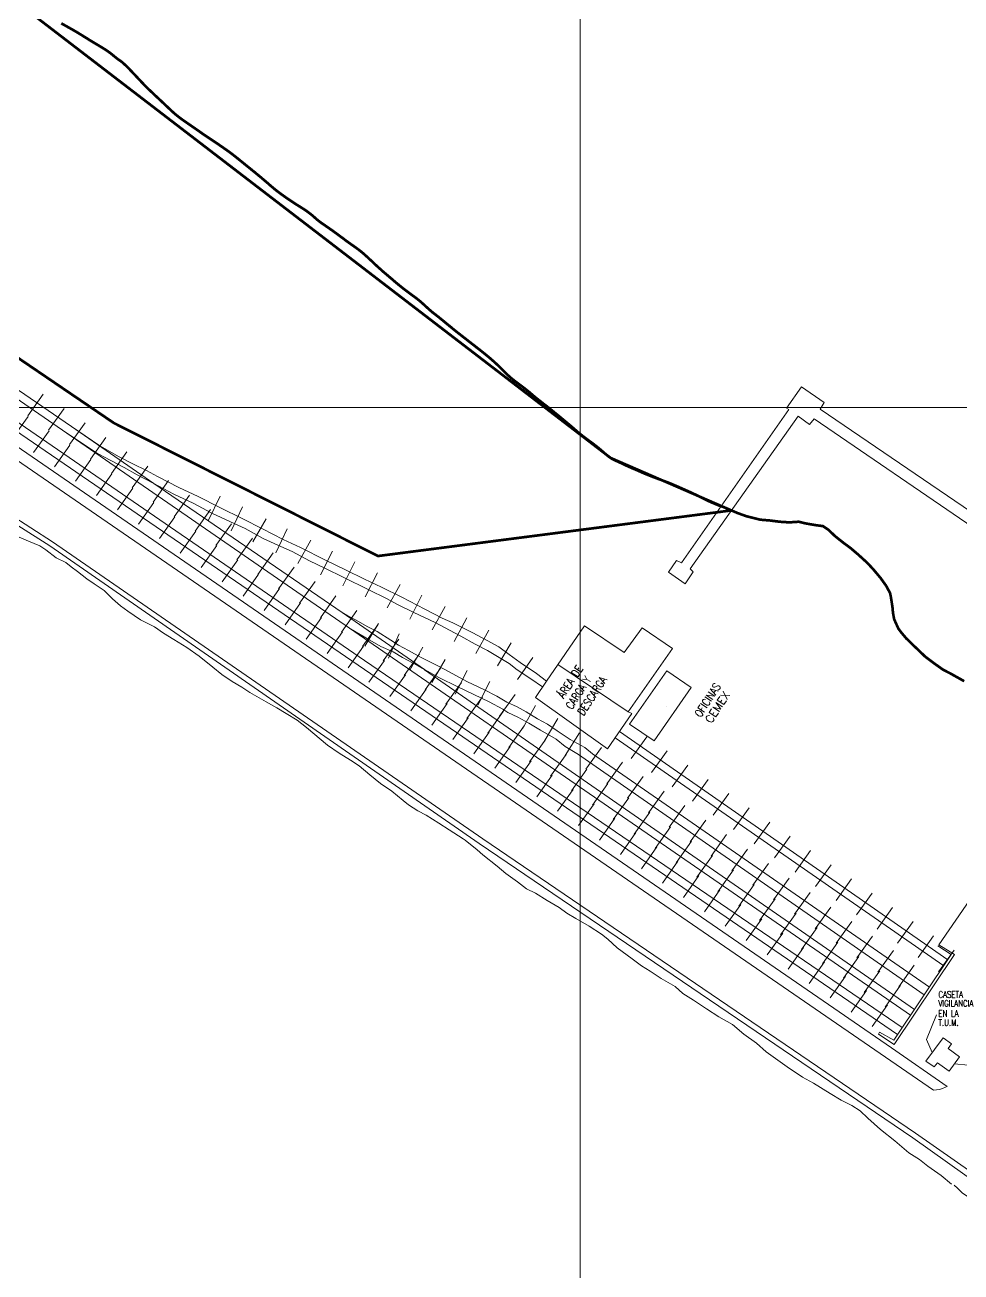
# Model space of a CAD drawing. Header units: millimetres. Extents: x 694000 to 697250, y 2830250 to 2835500.
# Drawn here: x 694896 to 695071.4, y 2831338 to 2831571.7 of the extents above; entities that cross this region are included whole.
import ezdxf

# ---------------------------------------------------------------- set-up
doc = ezdxf.new("R2010")
doc.units = ezdxf.units.MM
doc.header["$LTSCALE"] = 0.005
doc.linetypes.add('DIVIDE2', pattern=[0.625, 0.25, -0.125, 0, -0.125, 0, -0.125])
doc.layers.get('0').update_dxf_attribs({"lineweight": 9})
for name, color, linetype, lineweight in [('AGUA', 4, 'DIVIDE2', 0), ('EJE DE COORDENADAS', 8, 'Continuous', 9), ('FERROCARRIL', 44, 'Continuous', 0), ('INFRAESTRUCTURA1', 7, 'Continuous', 0)]:
    doc.layers.add(name, color=color, linetype=linetype, lineweight=lineweight)
doc.styles.add('ROMANC', font='romanc.shx')
doc.styles.add('ROMANS', font='romans')

# ---------------------------------------------------------------- blocks, each defined once
blk = doc.blocks.new('VIGA')
at = {"layer": 'FERROCARRIL'}
blk.add_lwpolyline([(-0.06, -3.53), (0.02, 1.47)], dxfattribs=at)

msp = doc.modelspace()

# ---------------------------------------------------------------- linework, layer by layer
at = {"elevation": 7.25}
for points in [[(695069.55, 2831354.44), (695067.64, 2831356.02), (695065.16, 2831357.79), (695063.59, 2831359.03), (695061.6, 2831360.3), (695058.95, 2831362.52), (695056.27, 2831364.69), (695053.88, 2831366.77), (695052.46, 2831368.2), (695050.91, 2831369.17), (695048.9, 2831370.14), (695046.86, 2831371.41), (695043.71, 2831373.34), (695041.67, 2831374.5), (695038.79, 2831376.39), (695034.84, 2831379.21), (695033.06, 2831380.87), (695030.66, 2831382.57), (695028.52, 2831384.35), (695025.99, 2831385.79), (695023.69, 2831387.27), (695021.26, 2831388.9), (695019.24, 2831390.17), (695017.78, 2831391.45), (695015.21, 2831393), (695013.1, 2831394.34), (695011.53, 2831395.37), (695009.74, 2831396.67), (695006.96, 2831398.69), (695005.17, 2831400.32), (695004, 2831401.29), (695001.71, 2831402.76), (694999.17, 2831404.23), (694997.52, 2831405.19), (694996.1, 2831406.3), (694993.8, 2831407.61), (694991.67, 2831408.98), (694989.98, 2831409.76), (694988.25, 2831411.08), (694986.09, 2831412.67), (694984.47, 2831414), (694981.76, 2831416.15), (694980.71, 2831417.07), (694978.45, 2831418.87), (694978.06, 2831419.14), (694975.46, 2831420.84), (694973.54, 2831422.11), (694971.14, 2831423.57), (694969.58, 2831424.42), (694967.86, 2831425.53), (694966.82, 2831426.35), (694964.75, 2831428.09), (694962.6, 2831429.5), (694960.62, 2831431.12), (694958.59, 2831432.81), (694957.01, 2831433.91), (694954.88, 2831435.19), (694952.65, 2831436.71), (694948.74, 2831440.02), (694947.01, 2831441.41), (694944.95, 2831442.64), (694943.19, 2831443.73), (694941.19, 2831444.82), (694938.14, 2831446.6), (694936.64, 2831447.59), (694934.82, 2831448.66), (694932.89, 2831449.96), (694931.17, 2831451.31), (694928.64, 2831453.4), (694926.31, 2831455.01), (694923.89, 2831456.49), (694921.94, 2831457.7), (694920.29, 2831458.88), (694917.66, 2831460.21), (694915.25, 2831461.83), (694913.88, 2831462.84), (694912.37, 2831464.16), (694910.83, 2831465.69), (694908.98, 2831466.92), (694907.61, 2831467.87), (694905.81, 2831469.25), (694904.62, 2831470.12), (694903.63, 2831470.96), (694901.85, 2831471.84), (694899.91, 2831473.32), (694898.77, 2831474.07), (694896.66, 2831474.95), (694894.03, 2831476.07)], [(695066.77, 2831386.17), (695064.92, 2831381.55), (695065.98, 2831379.1)], [(695075.35, 2831379.31), (695072.78, 2831376.73), (695070.11, 2831376.97)], [(695092.16, 2831337.1), (695090.81, 2831338.39), (695087.65, 2831340.76), (695085.73, 2831342.58), (695083.89, 2831344.11), (695082.88, 2831345.08), (695081.37, 2831345.97), (695080.02, 2831346.64), (695079.07, 2831347.51), (695078.03, 2831348.24), (695076.97, 2831348.72), (695074.94, 2831350.21), (695073.72, 2831351.3), (695072.89, 2831351.92), (695071.64, 2831352.76), (695070.7, 2831353.67), (695070.08, 2831354.23)]]:
    msp.add_lwpolyline(points, dxfattribs=at)
at = {"layer": 'AGUA', "const_width": 0.5, "elevation": 7.25}
for points in [[(695026.34, 2831481.5), (695025.67, 2831481.76), (695025.1, 2831482), (695024.6, 2831482.21), (695024.17, 2831482.4), (695023.8, 2831482.57), (695023.48, 2831482.73), (695023.18, 2831482.88), (695022.91, 2831483.02), (695022.65, 2831483.15), (695022.39, 2831483.28), (695022.15, 2831483.4), (695021.91, 2831483.52), (695021.68, 2831483.63), (695021.45, 2831483.74), (695021.23, 2831483.84), (695021.01, 2831483.94), (695020.8, 2831484.04), (695020.59, 2831484.14), (695020.38, 2831484.23), (695020.17, 2831484.33), (695019.95, 2831484.43), (695019.72, 2831484.52), (695019.49, 2831484.63), (695019.25, 2831484.74), (695018.99, 2831484.85), (695018.73, 2831484.97), (695018.45, 2831485.09), (695018.17, 2831485.22), (695017.88, 2831485.34), (695017.58, 2831485.47), (695017.28, 2831485.6), (695016.98, 2831485.72), (695016.68, 2831485.84), (695016.38, 2831485.96), (695016.09, 2831486.07), (695015.79, 2831486.18), (695015.49, 2831486.29), (695015.2, 2831486.4), (695014.9, 2831486.51), (695014.61, 2831486.61), (695014.33, 2831486.72), (695014.04, 2831486.83), (695013.76, 2831486.93), (695013.48, 2831487.04), (695013.21, 2831487.15), (695012.95, 2831487.25), (695012.69, 2831487.35), (695012.44, 2831487.45), (695012.21, 2831487.55), (695011.98, 2831487.65), (695011.75, 2831487.74), (695011.53, 2831487.84), (695011.31, 2831487.94), (695011.1, 2831488.03), (695010.87, 2831488.13), (695010.65, 2831488.23), (695010.42, 2831488.33), (695010.18, 2831488.43), (695009.95, 2831488.53), (695009.71, 2831488.63), (695009.47, 2831488.74), (695009.23, 2831488.84), (695009, 2831488.94), (695008.78, 2831489.04), (695008.56, 2831489.14), (695008.35, 2831489.24), (695008.14, 2831489.34), (695007.95, 2831489.43), (695007.76, 2831489.52), (695007.58, 2831489.61), (695007.4, 2831489.69), (695007.23, 2831489.77), (695007.07, 2831489.84), (695006.92, 2831489.91), (695006.77, 2831489.98), (695006.62, 2831490.05), (695006.49, 2831490.11), (695006.35, 2831490.18), (695006.22, 2831490.24), (695006.09, 2831490.31), (695005.96, 2831490.38), (695005.84, 2831490.45), (695005.71, 2831490.53), (695005.58, 2831490.62), (695005.44, 2831490.72), (695005.3, 2831490.83), (695005.15, 2831490.95), (695004.98, 2831491.08), (695004.81, 2831491.23), (695004.62, 2831491.39), (695004.42, 2831491.57), (695004.2, 2831491.76), (695003.97, 2831491.96), (695003.72, 2831492.17), (695003.46, 2831492.39), (695003.18, 2831492.61), (695002.89, 2831492.84), (695002.59, 2831493.07), (695002.29, 2831493.3), (695001.98, 2831493.53), (695001.67, 2831493.75), (695001.37, 2831493.97), (695001.09, 2831494.19), (695000.82, 2831494.39), (695000.57, 2831494.58), (695000.34, 2831494.76), (695000.12, 2831494.93), (694999.93, 2831495.09), (694999.75, 2831495.24), (694999.57, 2831495.38), (694999.41, 2831495.52), (694999.26, 2831495.65), (694999.12, 2831495.78), (694998.98, 2831495.9), (694998.84, 2831496.02), (694998.69, 2831496.15), (694998.54, 2831496.28), (694998.38, 2831496.42), (694998.2, 2831496.57), (694998.01, 2831496.73), (694997.8, 2831496.91), (694997.57, 2831497.11), (694997.32, 2831497.31), (694997.07, 2831497.52), (694996.8, 2831497.74), (694996.53, 2831497.97), (694996.25, 2831498.2), (694995.98, 2831498.42), (694995.71, 2831498.65), (694995.43, 2831498.87), (694995.16, 2831499.09), (694994.9, 2831499.3), (694994.63, 2831499.52), (694994.36, 2831499.73), (694994.09, 2831499.95), (694993.83, 2831500.16), (694993.56, 2831500.37), (694993.29, 2831500.57), (694993.03, 2831500.78), (694992.78, 2831500.98), (694992.53, 2831501.17), (694992.29, 2831501.36), (694992.06, 2831501.54), (694991.84, 2831501.71), (694991.64, 2831501.88), (694991.46, 2831502.03), (694991.28, 2831502.18), (694991.12, 2831502.32), (694990.95, 2831502.46), (694990.8, 2831502.59), (694990.64, 2831502.72), (694990.48, 2831502.86), (694990.32, 2831502.99), (694990.16, 2831503.12), (694989.99, 2831503.26), (694989.81, 2831503.4), (694989.62, 2831503.55), (694989.42, 2831503.71), (694989.21, 2831503.87), (694988.98, 2831504.04), (694988.73, 2831504.22), (694988.48, 2831504.41), (694988.21, 2831504.61), (694987.93, 2831504.82), (694987.65, 2831505.04), (694987.36, 2831505.27), (694987.07, 2831505.51), (694986.79, 2831505.76), (694986.5, 2831506.02), (694986.22, 2831506.28), (694985.94, 2831506.56), (694985.66, 2831506.83), (694985.39, 2831507.11), (694985.11, 2831507.39), (694984.83, 2831507.67), (694984.55, 2831507.94), (694984.27, 2831508.2), (694983.99, 2831508.46), (694983.71, 2831508.71), (694983.43, 2831508.96), (694983.14, 2831509.21), (694982.86, 2831509.45), (694982.57, 2831509.68), (694982.29, 2831509.92), (694982, 2831510.15), (694981.72, 2831510.38), (694981.43, 2831510.61), (694981.14, 2831510.84), (694980.84, 2831511.07), (694980.53, 2831511.31), (694980.22, 2831511.56), (694979.9, 2831511.81), (694979.57, 2831512.06), (694979.24, 2831512.32), (694978.89, 2831512.59), (694978.55, 2831512.86), (694978.2, 2831513.13), (694977.85, 2831513.4), (694977.51, 2831513.67), (694977.17, 2831513.93), (694976.84, 2831514.2), (694976.52, 2831514.45), (694976.21, 2831514.7), (694975.92, 2831514.95), (694975.63, 2831515.18), (694975.35, 2831515.41), (694975.09, 2831515.62), (694974.84, 2831515.83), (694974.61, 2831516.02), (694974.39, 2831516.2), (694974.19, 2831516.37), (694973.99, 2831516.53), (694973.8, 2831516.68), (694973.63, 2831516.82), (694973.46, 2831516.96), (694973.29, 2831517.09), (694973.13, 2831517.21), (694972.98, 2831517.34), (694972.82, 2831517.45), (694972.67, 2831517.57), (694972.51, 2831517.7), (694972.35, 2831517.82), (694972.19, 2831517.96), (694972.02, 2831518.1), (694971.85, 2831518.25), (694971.67, 2831518.41), (694971.49, 2831518.57), (694971.3, 2831518.74), (694971.12, 2831518.91), (694970.94, 2831519.08), (694970.75, 2831519.25), (694970.57, 2831519.41), (694970.4, 2831519.57), (694970.23, 2831519.72), (694970.05, 2831519.87), (694969.87, 2831520.02), (694969.68, 2831520.17), (694969.49, 2831520.33), (694969.27, 2831520.49), (694969.04, 2831520.67), (694968.79, 2831520.85), (694968.52, 2831521.05), (694968.24, 2831521.26), (694967.95, 2831521.47), (694967.65, 2831521.69), (694967.35, 2831521.92), (694967.05, 2831522.15), (694966.75, 2831522.38), (694966.46, 2831522.61), (694966.18, 2831522.84), (694965.9, 2831523.07), (694965.61, 2831523.31), (694965.33, 2831523.54), (694965.05, 2831523.79), (694964.76, 2831524.04), (694964.46, 2831524.29), (694964.15, 2831524.55), (694963.84, 2831524.82), (694963.51, 2831525.1), (694963.18, 2831525.38), (694962.85, 2831525.67), (694962.52, 2831525.97), (694962.18, 2831526.27), (694961.84, 2831526.58), (694961.51, 2831526.89), (694961.17, 2831527.21), (694960.84, 2831527.53), (694960.5, 2831527.84), (694960.17, 2831528.15), (694959.84, 2831528.45), (694959.51, 2831528.75), (694959.18, 2831529.03), (694958.85, 2831529.3), (694958.53, 2831529.55), (694958.2, 2831529.79), (694957.87, 2831530.03), (694957.55, 2831530.26), (694957.23, 2831530.48), (694956.92, 2831530.7), (694956.6, 2831530.93), (694956.29, 2831531.15), (694955.98, 2831531.38), (694955.68, 2831531.61), (694955.37, 2831531.84), (694955.06, 2831532.07), (694954.75, 2831532.3), (694954.43, 2831532.54), (694954.11, 2831532.77), (694953.78, 2831533.01), (694953.46, 2831533.24), (694953.13, 2831533.47), (694952.81, 2831533.69), (694952.51, 2831533.9), (694952.22, 2831534.1), (694951.95, 2831534.29), (694951.72, 2831534.45), (694951.51, 2831534.59), (694951.34, 2831534.72), (694951.18, 2831534.83), (694951.04, 2831534.94), (694950.91, 2831535.04), (694950.78, 2831535.15), (694950.66, 2831535.25), (694950.53, 2831535.37), (694950.38, 2831535.5), (694950.22, 2831535.64), (694950.05, 2831535.79), (694949.87, 2831535.95), (694949.67, 2831536.11), (694949.46, 2831536.29), (694949.23, 2831536.46), (694948.99, 2831536.64), (694948.74, 2831536.82), (694948.47, 2831537), (694948.18, 2831537.19), (694947.89, 2831537.38), (694947.59, 2831537.57), (694947.28, 2831537.76), (694946.96, 2831537.96), (694946.64, 2831538.17), (694946.31, 2831538.38), (694945.98, 2831538.6), (694945.65, 2831538.82), (694945.33, 2831539.04), (694945.02, 2831539.25), (694944.72, 2831539.46), (694944.44, 2831539.66), (694944.17, 2831539.85), (694943.93, 2831540.02), (694943.7, 2831540.19), (694943.49, 2831540.35), (694943.28, 2831540.51), (694943.08, 2831540.67), (694942.87, 2831540.83), (694942.66, 2831541.01), (694942.45, 2831541.19), (694942.21, 2831541.39), (694941.96, 2831541.6), (694941.7, 2831541.83), (694941.43, 2831542.07), (694941.13, 2831542.32), (694940.83, 2831542.58), (694940.51, 2831542.85), (694940.17, 2831543.14), (694939.82, 2831543.43), (694939.46, 2831543.72), (694939.1, 2831544.03), (694938.72, 2831544.33), (694938.35, 2831544.63), (694937.98, 2831544.93), (694937.61, 2831545.23), (694937.25, 2831545.52), (694936.9, 2831545.81), (694936.56, 2831546.08), (694936.23, 2831546.35), (694935.92, 2831546.6), (694935.62, 2831546.84), (694935.33, 2831547.07), (694935.05, 2831547.29), (694934.79, 2831547.49), (694934.54, 2831547.68), (694934.31, 2831547.85), (694934.09, 2831548.01), (694933.88, 2831548.16), (694933.68, 2831548.3), (694933.49, 2831548.44), (694933.31, 2831548.56), (694933.14, 2831548.68), (694932.97, 2831548.79), (694932.81, 2831548.91), (694932.65, 2831549.02), (694932.48, 2831549.13), (694932.31, 2831549.26), (694932.12, 2831549.38), (694931.91, 2831549.52), (694931.69, 2831549.67), (694931.44, 2831549.84), (694931.18, 2831550.01), (694930.9, 2831550.2), (694930.61, 2831550.39), (694930.32, 2831550.59), (694930.03, 2831550.78), (694929.74, 2831550.98), (694929.47, 2831551.16), (694929.2, 2831551.34), (694928.95, 2831551.52), (694928.72, 2831551.68), (694928.49, 2831551.85), (694928.26, 2831552), (694928.04, 2831552.16), (694927.82, 2831552.31), (694927.6, 2831552.47), (694927.38, 2831552.62), (694927.16, 2831552.77), (694926.93, 2831552.93), (694926.7, 2831553.08), (694926.48, 2831553.24), (694926.25, 2831553.4), (694926.02, 2831553.55), (694925.8, 2831553.71), (694925.57, 2831553.87), (694925.35, 2831554.03), (694925.13, 2831554.19), (694924.92, 2831554.35), (694924.72, 2831554.51), (694924.52, 2831554.66), (694924.33, 2831554.82), (694924.15, 2831554.96), (694923.98, 2831555.11), (694923.82, 2831555.25), (694923.67, 2831555.39), (694923.52, 2831555.52), (694923.38, 2831555.65), (694923.24, 2831555.78), (694923.11, 2831555.91), (694922.97, 2831556.04), (694922.83, 2831556.18), (694922.7, 2831556.31), (694922.55, 2831556.44), (694922.41, 2831556.58), (694922.27, 2831556.72), (694922.11, 2831556.86), (694921.96, 2831557.01), (694921.8, 2831557.15), (694921.64, 2831557.31), (694921.47, 2831557.47), (694921.29, 2831557.63), (694921.11, 2831557.8), (694920.92, 2831557.98), (694920.72, 2831558.16), (694920.52, 2831558.35), (694920.31, 2831558.54), (694920.1, 2831558.75), (694919.88, 2831558.96), (694919.65, 2831559.17), (694919.43, 2831559.39), (694919.2, 2831559.6), (694918.98, 2831559.82), (694918.76, 2831560.04), (694918.55, 2831560.25), (694918.35, 2831560.45), (694918.15, 2831560.66), (694917.96, 2831560.85), (694917.77, 2831561.05), (694917.59, 2831561.25), (694917.4, 2831561.45), (694917.22, 2831561.64), (694917.03, 2831561.85), (694916.83, 2831562.05), (694916.64, 2831562.26), (694916.45, 2831562.47), (694916.25, 2831562.67), (694916.07, 2831562.87), (694915.89, 2831563.06), (694915.72, 2831563.23), (694915.56, 2831563.4), (694915.42, 2831563.55), (694915.28, 2831563.68), (694915.16, 2831563.8), (694915.05, 2831563.91), (694914.95, 2831564.01), (694914.86, 2831564.1), (694914.77, 2831564.18), (694914.69, 2831564.26), (694914.61, 2831564.34), (694914.53, 2831564.41), (694914.45, 2831564.48), (694914.38, 2831564.55), (694914.3, 2831564.62), (694914.21, 2831564.69), (694914.13, 2831564.76), (694914.03, 2831564.83), (694913.93, 2831564.9), (694913.83, 2831564.98), (694913.71, 2831565.06), (694913.59, 2831565.14), (694913.46, 2831565.23), (694913.33, 2831565.33), (694913.2, 2831565.43), (694913.05, 2831565.54), (694912.91, 2831565.66), (694912.75, 2831565.78), (694912.59, 2831565.92), (694912.43, 2831566.05), (694912.25, 2831566.2), (694912.06, 2831566.35), (694911.86, 2831566.5), (694911.65, 2831566.65), (694911.42, 2831566.81), (694911.18, 2831566.97), (694910.94, 2831567.13), (694910.69, 2831567.29), (694910.44, 2831567.44), (694910.19, 2831567.6), (694909.94, 2831567.74), (694909.71, 2831567.89), (694909.48, 2831568.02), (694909.26, 2831568.15), (694909.05, 2831568.28), (694908.84, 2831568.4), (694908.63, 2831568.53), (694908.42, 2831568.66), (694908.2, 2831568.79), (694907.97, 2831568.93), (694907.74, 2831569.08), (694907.49, 2831569.24), (694907.22, 2831569.4), (694906.95, 2831569.57), (694906.67, 2831569.75), (694906.37, 2831569.93), (694906.06, 2831570.12), (694905.74, 2831570.31), (694905.41, 2831570.51), (694905.08, 2831570.7), (694904.73, 2831570.9), (694904.39, 2831571.09), (694904.05, 2831571.28), (694903.72, 2831571.47), (694903.4, 2831571.65), (694903.09, 2831571.82), (694902.8, 2831571.99)], [(695071.96, 2831448.69), (695069.36, 2831450.15), (695068.07, 2831450.8), (695066.53, 2831451.89), (695064.7, 2831453.25), (695063.34, 2831454.56), (695062.28, 2831455.56), (695061.09, 2831456.73), (695060.09, 2831457.92), (695059.61, 2831458.58), (695058.85, 2831460.27), (695058.62, 2831461.46), (695058.52, 2831462.58), (695058.22, 2831464.5), (695058.08, 2831465.19), (695057.33, 2831466.58), (695056.27, 2831468.06), (695054.9, 2831469.69), (695053.77, 2831470.9), (695052.07, 2831472.45), (695050.71, 2831473.61), (695049.32, 2831474.64), (695047.75, 2831475.89), (695046.52, 2831477.07), (695045.5, 2831477.76), (695044.04, 2831477.95), (695042.16, 2831478.28), (695040.98, 2831478.58), (695039.17, 2831478.46), (695037.36, 2831478.58), (695035.49, 2831478.82), (695033.75, 2831478.96), (695031.21, 2831479.59), (695029.49, 2831480.21), (695026.95, 2831481.29), (695026.43, 2831481.5)]]:
    msp.add_lwpolyline(points, dxfattribs=at)
at = {"layer": 'EJE DE COORDENADAS'}
for p, q in [((695000, 2835500), (695000, 2830250)), ((694000, 2831500), (697250, 2831500))]:
    msp.add_line(p, q, dxfattribs=at)
at = {"layer": 'FERROCARRIL', "elevation": 7.25}
for points in [[(694839.32, 2831541.21), (694844.57, 2831537.57), (694892.6, 2831504.75), (694904.68, 2831496.41), (694920.11, 2831485.76), (694955.41, 2831461.55)], [(695061.92, 2831386.12), (694903.84, 2831495.16), (694891.69, 2831503.52), (694877.31, 2831513.53), (694838.55, 2831540.13)], [(694836.63, 2831537.19), (694846.7, 2831530.17), (694959.61, 2831452.6), (695060.35, 2831383.78)], [(695059.47, 2831382.47), (694845.79, 2831528.81), (694835.67, 2831535.85)], [(694993.7, 2831448.68), (694991.85, 2831450.11), (694988.75, 2831452.18), (694986.73, 2831453.71), (694984.77, 2831455.16), (694982.57, 2831456.34), (694979.9, 2831457.76), (694976.16, 2831459.61), (694974.13, 2831460.52), (694970.88, 2831462.17), (694966.59, 2831464.42), (694962.79, 2831466.29), (694959.59, 2831467.82), (694956.02, 2831469.57), (694952.29, 2831471.39), (694947.64, 2831473.72), (694944.37, 2831475.28), (694940.49, 2831477.22), (694936.84, 2831479.1), (694932.49, 2831481.26), (694928.47, 2831483.29), (694924.83, 2831485.02), (694920.85, 2831487.04), (694918.75, 2831488.2), (694916.19, 2831489.44), (694913.62, 2831490.77), (694909.99, 2831492.83), (694904.68, 2831496.41)], [(694992.98, 2831447.61), (694990.77, 2831449.12), (694988.23, 2831450.83), (694986.71, 2831452.03), (694984.82, 2831453.12), (694982.63, 2831454.42), (694980.31, 2831455.66), (694977.67, 2831457.14), (694975.5, 2831458.25), (694972.85, 2831459.7), (694968.87, 2831461.58), (694965.92, 2831463.02), (694963.73, 2831464.19), (694960.41, 2831465.84), (694955.61, 2831468.2), (694952.28, 2831469.79), (694949.27, 2831471.24), (694946.03, 2831472.98), (694943.39, 2831474.17), (694940.6, 2831475.42), (694937.24, 2831477.29), (694934.48, 2831478.54), (694930.98, 2831480.21), (694927.5, 2831482.05), (694923.88, 2831483.74), (694920.11, 2831485.76), (694917, 2831487.4), (694914.58, 2831488.74), (694912.08, 2831490.05), (694909.61, 2831491.36), (694903.84, 2831495.16)], [(695065.44, 2831391.36), (695002.34, 2831435.07), (695000.88, 2831436.26), (694998.13, 2831437.79), (694995.71, 2831439.42), (694993.86, 2831440.66), (694991.99, 2831441.65), (694989.89, 2831442.94), (694988.21, 2831443.87), (694986.25, 2831444.78), (694984.42, 2831445.88), (694981.95, 2831447.15), (694978.91, 2831448.6), (694974.68, 2831450.91), (694972.82, 2831451.83), (694970.25, 2831453.14), (694967.82, 2831454.44), (694966, 2831455.44), (694964.54, 2831456.41), (694961.96, 2831457.98), (694960.09, 2831458.96), (694958.07, 2831460.12), (694956.49, 2831460.97), (694955.41, 2831461.55)], [(694970.87, 2831450.86), (694955.41, 2831461.55)], [(695064.45, 2831389.89), (695001.59, 2831433.64), (694999.72, 2831434.94), (694997.23, 2831436.47), (694995.52, 2831437.83), (694992.55, 2831439.54), (694990.39, 2831440.84), (694988.36, 2831441.92), (694986.44, 2831442.82), (694985.53, 2831443.47), (694982.93, 2831444.8), (694977.12, 2831447.63), (694973.55, 2831449.38), (694970.87, 2831450.86), (694969.63, 2831451.58), (694966.71, 2831453.16), (694964.99, 2831454.22), (694962.68, 2831455.17), (694960.63, 2831456.38), (694956.97, 2831458.51)], [(694970.85, 2831450.83), (695062.62, 2831387.17)], [(695068.13, 2831395.36), (695006.58, 2831438.1)], [(695068.89, 2831396.49), (695007.37, 2831439.25)]]:
    msp.add_lwpolyline(points, dxfattribs=at)
at = {"layer": 'INFRAESTRUCTURA1', "const_width": 0.5, "elevation": 0.26}
msp.add_lwpolyline([(694860.46, 2831612.87), (694862.34, 2831604.45), (694885.88, 2831582.53), (695005.71, 2831490.54), (695028.35, 2831480.7), (694962.13, 2831472.15), (694912.63, 2831497.09), (694830.3, 2831553.09), (694809.35, 2831570.75), (694802.36, 2831578.62), (694798.05, 2831584.64)], dxfattribs=at)
at = {"layer": 'INFRAESTRUCTURA1', "ltscale": 10, "elevation": 7.25, "flags": 128}
msp.add_lwpolyline([(695068.76, 2831372.74), (695058.36, 2831379.98), (694799.45, 2831558.02), (694797.58, 2831559.49), (694794.42, 2831562.13), (694791.65, 2831564.27), (694788.42, 2831566.77), (694786.84, 2831568.65), (694784.56, 2831571.13), (694782.58, 2831573.71), (694781.24, 2831575.41), (694779.45, 2831578.17), (694778.27, 2831580.08), (694776.82, 2831582.49), (694775.8, 2831584.6), (694774.73, 2831586.98), (694773.35, 2831589.95), (694772.27, 2831592.59), (694771.49, 2831594.64), (694770.8, 2831596.9), (694770.29, 2831598.46), (694769.7, 2831600.49), (694768.61, 2831604.2), (694768.61, 2831604.2)], dxfattribs=at)
at = {"layer": 'INFRAESTRUCTURA1', "elevation": 7.25}
for points, format in [([(695068.76, 2831372.74), (695068.44, 2831372.58, -0.107731), (695066.22, 2831372.03), (694798.86, 2831555.82), (694798.19, 2831556.33), (694796.34, 2831557.66), (694794.09, 2831559.25), (694792.04, 2831560.76), (694790.49, 2831561.94), (694789.07, 2831563.15), (694787.93, 2831564.21), (694786.84, 2831565.3), (694786.07, 2831566.2), (694784.61, 2831567.75), (694783.18, 2831569.74), (694781.87, 2831571.48), (694780.37, 2831573.38)], "xyb"), ([(695020.91, 2831444.08, 0, 0, 0), (695017.34, 2831444.03, 0.832, 0, 0), (695016.05, 2831443.98, 0, 0, 0)], "xyseb")]:
    msp.add_lwpolyline(points, format=format, dxfattribs=at)
for points in [[(695074.71, 2831479.44), (695075.35, 2831480.54), (695079.47, 2831477.72), (695076.68, 2831473.65), (695072.71, 2831476.49), (695073.66, 2831477.48), (695043.86, 2831497.89), (695042.95, 2831496.8), (695040.83, 2831498.35), (695020.61, 2831469.75), (695021.16, 2831469.16), (695019.71, 2831466.93), (695016.55, 2831469.1), (695018.06, 2831471.3), (695019.01, 2831470.89), (695039.1, 2831499.59), (695038.68, 2831499.87), (695041.48, 2831503.85), (695045.72, 2831500.93), (695044.98, 2831499.66)], [(694991.65, 2831445.63), (694993.7, 2831448.68), (695000.83, 2831459.09), (695008.23, 2831454.1), (695011.61, 2831458.72), (695017.3, 2831454.83), (695009.03, 2831442.96), (695009.71, 2831442.64), (695005.13, 2831436)], [(695016.25, 2831450.66), (695009.26, 2831440.62), (695013.85, 2831437.54), (695020.83, 2831447.54)], [(695064.74, 2831377.45), (695068.04, 2831381.84), (695069.57, 2831380.74), (695068.95, 2831379.83), (695071.06, 2831378.3), (695069.17, 2831375.63), (695066.93, 2831377.18), (695066.34, 2831376.43)]]:
    msp.add_lwpolyline(points, close=True, dxfattribs=at)
at = {"layer": 'INFRAESTRUCTURA1', "color": 35, "elevation": 7.25}
for points in [[(694868.06, 2831494.77), (694900.68, 2831474.08), (694981.08, 2831418.29), (695062.31, 2831363.12), (695075.34, 2831353.88), (695086.55, 2831346.91), (695119.6, 2831321.79), (695128.9, 2831314.2)], [(695129.66, 2831315.3), (695120.19, 2831322.68), (695086.91, 2831347.43), (695077.31, 2831353.88), (695062.86, 2831364.01), (694981.77, 2831419.15), (694901.13, 2831474.84), (694868.64, 2831495.81)]]:
    msp.add_lwpolyline(points, dxfattribs=at)
at = {"layer": 'INFRAESTRUCTURA1', "elevation": 7.25}
for points in [[(695009.03, 2831442.96), (694995.85, 2831451.83)], [(695067.18, 2831399.3), (695070.14, 2831397.44), (695058.85, 2831380.62), (695055.9, 2831382.57), (695056.12, 2831382.94), (695058.75, 2831381.4), (695069.54, 2831397.46), (695067.04, 2831399.11)]]:
    msp.add_lwpolyline(points, dxfattribs=at)
at = {"layer": 'INFRAESTRUCTURA1', "ltscale": 2, "elevation": 7.25, "flags": 128}
msp.add_lwpolyline([(695067.18, 2831399.3), (695081.86, 2831420.57), (695094.28, 2831438.3)], dxfattribs=at)

# ---------------------------------------------------------------- block references
at = {"layer": 'FERROCARRIL'}
for p, rotation in [((694897.35, 2831499.63, 7.25), 145.4568318718162), ((694901.27, 2831496.93, 7.25), 145.4568318718162), ((694894.53, 2831495.44, 7.25), 145.5949083529935), ((694905.19, 2831494.23, 7.25), 145.4040967607031), ((694898.45, 2831492.75, 7.25), 145.5949083529935), ((694909.11, 2831491.52, 7.25), 145.4040967607031), ((694902.38, 2831490.06, 7.25), 145.5949083529935), ((694913.03, 2831488.82, 7.25), 145.4040967607031), ((694906.31, 2831487.37, 7.25), 145.5949083529935), ((694910.23, 2831484.68, 7.25), 145.5949083529935), ((694916.94, 2831486.12, 7.25), 145.4040967607031), ((694914.16, 2831481.99, 7.25), 145.5949083529935), ((694920.86, 2831483.42, 7.25), 145.4040967607031), ((694918.09, 2831479.3, 7.25), 145.5949083529935), ((694924.78, 2831480.71, 7.25), 145.4040967607031), ((694931.01, 2831480.2, 7.25), 154.3933505142252), ((694928.7, 2831478.01, 7.25), 145.4040967607031), ((694935.24, 2831478.19, 7.25), 155.6424857497524), ((694922.02, 2831476.61, 7.25), 145.5949083529935), ((694932.62, 2831475.31, 7.25), 145.4040967607031), ((694939.4, 2831476.08, 7.25), 150.9216540732972), ((694925.94, 2831473.92, 7.25), 145.5949083529935), ((694936.54, 2831472.61, 7.25), 145.4040967607031), ((694943.62, 2831474.06, 7.25), 155.8221058471128), ((694929.87, 2831471.23, 7.25), 145.5949083529935), ((694947.82, 2831472.02, 7.25), 151.7535435627128), ((694952, 2831469.93, 7.25), 154.2389233727208), ((694933.8, 2831468.54, 7.25), 145.5949083529935), ((694940.45, 2831469.9, 7.25), 145.4040967607031), ((694956.21, 2831467.9, 7.25), 153.8374975477683), ((694937.73, 2831465.85, 7.25), 145.5949083529935), ((694944.37, 2831467.2, 7.25), 145.4040967607031), ((694960.41, 2831465.84, 7.25), 153.8374975477683), ((694941.65, 2831463.16, 7.25), 145.5949083529935), ((694948.29, 2831464.5, 7.25), 145.4040967607031), ((694964.58, 2831463.74, 7.25), 151.9136510412867), ((694952.21, 2831461.79, 7.25), 145.4040967607031), ((694968.76, 2831461.64, 7.25), 154.0426518235049), ((694945.58, 2831460.47, 7.25), 145.5949083529935), ((694956.13, 2831459.09, 7.25), 145.4040967607031), ((694972.98, 2831459.63, 7.25), 151.3429063561843), ((694949.51, 2831457.78, 7.25), 145.5949083529935), ((694960.05, 2831456.39, 7.25), 145.4040967607031), ((694960.43, 2831456.5, 7.25), 149.8009002662046), ((694977.1, 2831457.43, 7.25), 152.796992927291), ((694953.43, 2831455.09, 7.25), 145.5949083529935), ((694963.96, 2831453.69, 7.25), 145.4040967607031), ((694964.67, 2831454.35, 7.25), 157.6520438808874), ((694981.2, 2831455.18, 7.25), 152.0343716852003), ((694957.36, 2831452.4, 7.25), 145.5949083529935), ((694968.82, 2831452.02, 7.25), 151.5936755880868), ((694985.26, 2831452.86, 7.25), 150.2662708575031), ((694961.29, 2831449.71, 7.25), 145.5949083529935), ((694967.88, 2831450.98, 7.25), 145.4040967607031), ((694972.97, 2831449.7, 7.25), 151.0550837723033), ((694989.11, 2831450.24, 7.25), 146.0417659875892), ((694965.22, 2831447.02, 7.25), 145.5949083529935), ((694971.8, 2831448.28, 7.25), 145.4040967607031), ((694977.23, 2831447.58, 7.25), 154.0409107228475), ((694969.14, 2831444.34, 7.25), 145.5949083529935), ((694975.72, 2831445.58, 7.25), 145.4040967607031), ((694981.51, 2831445.49, 7.25), 154.0409107228475), ((694979.64, 2831442.88, 7.25), 145.4040967607031), ((694985.74, 2831443.32, 7.25), 144.7991922883797), ((694973.07, 2831441.65, 7.25), 145.5949083529935), ((694983.55, 2831440.17, 7.25), 145.4040967607031), ((694989.93, 2831441.08, 7.25), 151.8730389183119), ((694977, 2831438.96, 7.25), 145.5949083529935), ((694987.47, 2831437.47, 7.25), 145.4040967607031), ((694994.04, 2831438.68, 7.25), 150.1525279874658), ((694980.93, 2831436.27, 7.25), 145.5949083529935), ((694997.97, 2831436.02, 7.25), 148.3428074539653), ((695010.42, 2831435.43, 7.25), 145.2216860921523), ((694984.85, 2831433.58, 7.25), 145.5949083529935), ((694991.39, 2831434.77, 7.25), 145.4040967607031), ((695001.94, 2831433.4, 7.25), 145.1643396840492), ((695014.26, 2831432.77, 7.25), 145.2216860921523), ((694988.78, 2831430.89, 7.25), 145.5949083529935), ((694995.31, 2831432.07, 7.25), 145.4040967607031), ((695005.85, 2831430.68, 7.25), 145.1643396840492), ((694992.71, 2831428.2, 7.25), 145.5949083529935), ((694999.23, 2831429.36, 7.25), 145.4040967607031), ((695009.76, 2831427.96, 7.25), 145.1643396840492), ((695018.1, 2831430.1, 7.25), 145.2216860921523), ((694996.63, 2831425.51, 7.25), 145.5949083529935), ((695003.15, 2831426.66, 7.25), 145.4040967607031), ((695021.94, 2831427.43, 7.25), 145.2216860921523), ((695007.06, 2831423.96, 7.25), 145.4040967607031), ((695013.66, 2831425.24, 7.25), 145.1643396840492), ((695025.78, 2831424.77, 7.25), 145.2216860921523), ((695000.56, 2831422.82, 7.25), 145.5949083529935), ((695010.98, 2831421.25, 7.25), 145.4040967607031), ((695017.57, 2831422.52, 7.25), 145.1643396840492), ((695029.62, 2831422.1, 7.25), 145.2216860921523), ((695004.49, 2831420.13, 7.25), 145.5949083529935), ((695014.9, 2831418.55, 7.25), 145.4040967607031), ((695021.48, 2831419.8, 7.25), 145.1643396840492), ((695033.46, 2831419.43, 7.25), 145.2216860921523), ((695008.42, 2831417.44, 7.25), 145.5949083529935), ((695025.38, 2831417.08, 7.25), 145.1643396840492), ((695037.29, 2831416.77, 7.25), 145.2216860921523), ((695012.34, 2831414.75, 7.25), 145.5949083529935), ((695018.82, 2831415.85, 7.25), 145.4040967607031), ((695029.29, 2831414.36, 7.25), 145.1643396840492), ((695041.13, 2831414.1, 7.25), 145.2216860921523), ((695016.27, 2831412.06, 7.25), 145.5949083529935), ((695022.74, 2831413.15, 7.25), 145.4040967607031), ((695033.2, 2831411.64, 7.25), 145.1643396840492), ((695020.2, 2831409.37, 7.25), 145.5949083529935), ((695026.66, 2831410.44, 7.25), 145.4040967607031), ((695044.97, 2831411.43, 7.25), 145.2216860921523), ((695030.57, 2831407.74, 7.25), 145.4040967607031), ((695037.1, 2831408.92, 7.25), 145.1643396840492), ((695048.81, 2831408.77, 7.25), 145.2216860921523), ((695024.13, 2831406.68, 7.25), 145.5949083529935), ((695034.49, 2831405.04, 7.25), 145.4040967607031), ((695041.01, 2831406.2, 7.25), 145.1643396840492), ((695052.65, 2831406.1, 7.25), 145.2216860921523), ((695028.05, 2831403.99, 7.25), 145.5949083529935), ((695038.41, 2831402.34, 7.25), 145.4040967607031), ((695044.92, 2831403.49, 7.25), 145.1643396840492), ((695056.49, 2831403.44, 7.25), 145.2216860921523), ((695031.98, 2831401.3, 7.25), 145.5949083529935), ((695048.83, 2831400.77, 7.25), 145.1643396840492), ((695060.33, 2831400.77, 7.25), 145.2216860921523), ((695035.91, 2831398.61, 7.25), 145.5949083529935), ((695042.33, 2831399.63, 7.25), 145.4040967607031), ((695052.73, 2831398.05, 7.25), 145.1643396840492), ((695064.17, 2831398.1, 7.25), 145.2216860921523), ((695039.83, 2831395.92, 7.25), 145.5949083529935), ((695046.25, 2831396.93, 7.25), 145.4040967607031), ((695056.64, 2831395.33, 7.25), 145.1643396840492), ((695068.01, 2831395.44, 7.25), 145.2216860921523), ((695043.76, 2831393.23, 7.25), 145.5949083529935), ((695050.17, 2831394.23, 7.25), 145.4040967607031), ((695047.69, 2831390.54, 7.25), 145.5949083529935), ((695054.08, 2831391.53, 7.25), 145.4040967607031), ((695060.55, 2831392.61, 7.25), 145.1643396840492), ((695058, 2831388.82, 7.25), 145.4040967607031), ((695051.62, 2831387.85, 7.25), 145.5949083529935), ((695055.54, 2831385.16, 7.25), 145.5949083529935)]:
    msp.add_blockref('VIGA', p, dxfattribs=dict(at, rotation=rotation))

# ---------------------------------------------------------------- texts
at = {"width": 0.8}
for s, height, rotation, style, p in [('OFICINAS', 1.5, 57.0064, 'ROMANC', (695022.6, 2831441.79, 7.25)), ('VIGILANCIA', 1.2, 0.0768, 'ROMANS', (695067.13, 2831387.7, 9.42)), ('CASETA', 1.2, 0.0768, 'ROMANS', (695067.13, 2831389.37, 9.42)), ('EN LA', 1.2, 0.0768, 'ROMANS', (695067.13, 2831385.81, 9.42)), ('T.U.M.', 1.2, 0.0768, 'ROMANS', (695067.13, 2831384.11, 9.42))]:
    msp.add_text(s, height=height, rotation=rotation, dxfattribs=dict(at, style=style)).set_placement(p)
at = {"style": 'ROMANC'}
msp.add_text('CEMEX', height=1.5, rotation=57.0064, dxfattribs=at).set_placement((695024.57, 2831440.64, 7.25))
at = {"layer": 'INFRAESTRUCTURA1', "style": 'ROMANS', "width": 0.8}
for s, p in [('ÁREA DE', (694996.92, 2831445.35, 7.25)), ('CARGA Y', (694998.45, 2831443.26, 7.25)), ('DESCARGA', (695000.64, 2831442.12, 7.25))]:
    msp.add_text(s, height=1.5, rotation=57.0064, dxfattribs=at).set_placement(p)

doc.saveas('drawing.dxf')
